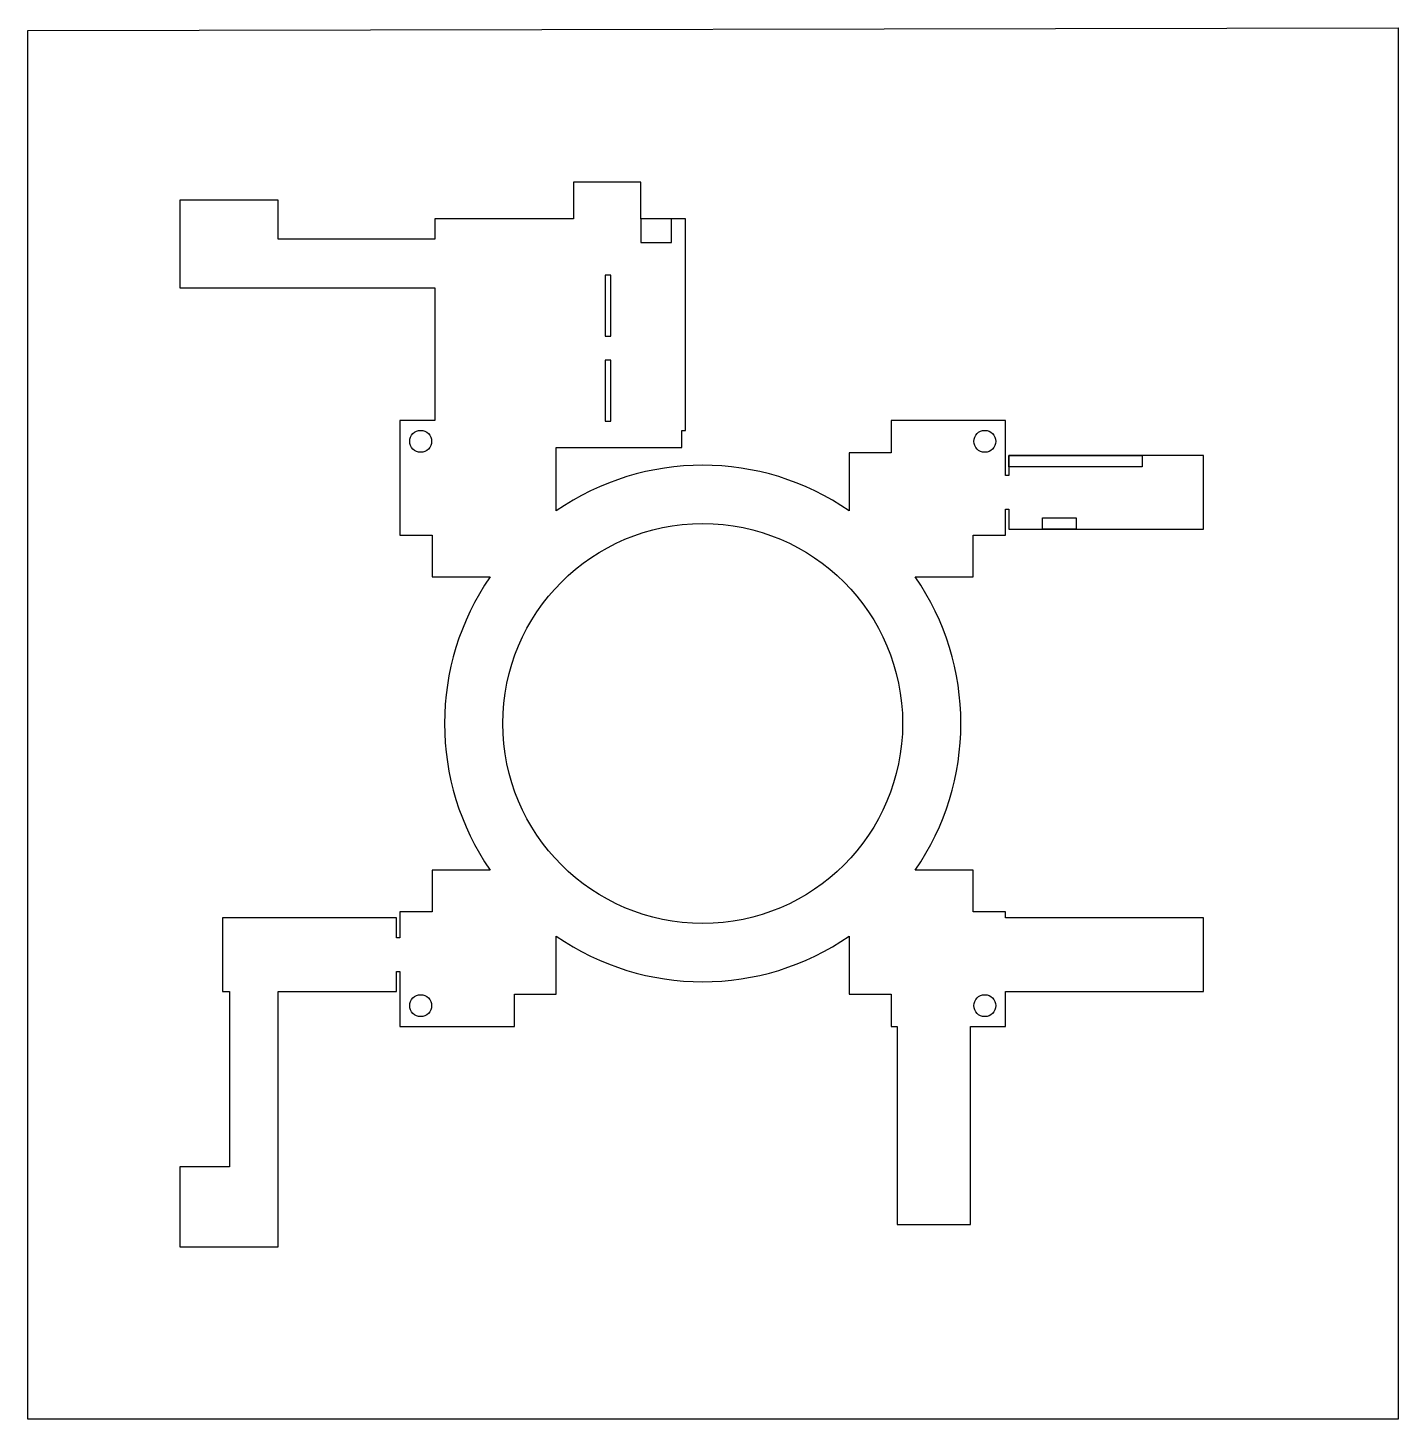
# Model space of a CAD drawing. Header units: millimetres. Extents: x 0 to 4936, y 0 to 5010.
import ezdxf

# ---------------------------------------------------------------- set-up
doc = ezdxf.new("R2010")
doc.units = ezdxf.units.MM
doc.header["$LTSCALE"] = 10
doc.layers.add('NavPLine', color=7, linetype='Continuous', true_color=0x000000)

msp = doc.modelspace()

# ---------------------------------------------------------------- linework, layer by layer
at = {"layer": 'NavPLine'}
for points in [[(4936, 0), (0, 0), (0, 2594.5), (0, 2594.5), (0, 5000.1), (4936, 5010), (4936, 0)], [(2208.5, 4321.8), (2208.5, 4236.8), (2318.5, 4236.8), (2318.5, 4321.8), (2208.5, 4321.8)], [(2099.5, 3899.5), (2099.5, 4119.5), (2079.5, 4119.5), (2079.5, 3899.5), (2099.5, 3899.5)], [(2099.5, 3593.5), (2099.5, 3813.5), (2079.5, 3813.5), (2079.5, 3593.5), (2099.5, 3593.5)], [(3534, 3470), (4014, 3470), (4014, 3429), (3534, 3429), (3534, 3470)], [(3655, 3205), (3655, 3246), (3776, 3246), (3776, 3205), (3655, 3205)]]:
    msp.add_lwpolyline(points, dxfattribs=at)
msp.add_lwpolyline([(2959, 1739.4), (2959, 1530.5), (3109.5, 1530.5), (3109.5, 1414), (3131, 1414), (3131, 701), (3396, 701), (3396, 1414), (3522, 1414), (3522, 1540), (4235, 1540), (4235, 1805), (3522, 1805), (3522, 1826.5), (3405.5, 1826.5), (3405.5, 1977), (3196.6, 1977, 0.311397), (3196.6, 3033), (3405.5, 3033), (3405.5, 3183.5), (3522, 3183.5), (3522, 3277), (3534, 3277), (3534, 3205), (4235, 3205), (4235, 3470), (4175, 3470), (3534, 3470), (3534, 3398), (3522, 3398), (3522, 3596), (3109.5, 3596), (3109.5, 3479.5), (2959, 3479.5), (2959, 3270.6, 0.311397), (1903, 3270.6), (1903, 3498.5), (2356, 3498.5), (2356, 3560.5), (2369.5, 3560.5), (2369.5, 4322), (2208.5, 4322), (2208.5, 4454.5), (1965, 4454.5), (1965, 4322), (1466, 4322), (1466, 4249), (902, 4249), (902, 4389), (547, 4389), (547, 4074), (1466, 4074), (1466, 3596), (1340, 3596), (1340, 3183.5), (1456.5, 3183.5), (1456.5, 3033), (1665.4, 3033, 0.311397), (1665.4, 1977), (1456.5, 1977), (1456.5, 1826.5), (1340, 1826.5), (1340, 1733), (1328, 1733), (1328, 1805), (701, 1805), (701, 1540), (727, 1540), (727, 909), (547, 909), (547, 621), (902, 621), (902, 1540), (1328, 1540), (1328, 1612), (1340, 1612), (1340, 1414), (1752.5, 1414), (1752.5, 1530.5), (1903, 1530.5), (1903, 1739.4, 0.311397), (2959, 1739.4)], format="xyb", dxfattribs=at)
for centre, radius in [((1415, 3521), 39.5), ((3447, 3521), 39.5), ((2431, 2505), 720), ((1415, 1489), 39.5), ((3447, 1489), 39.5)]:
    msp.add_circle(centre, radius, dxfattribs=at)

doc.saveas('drawing.dxf')
